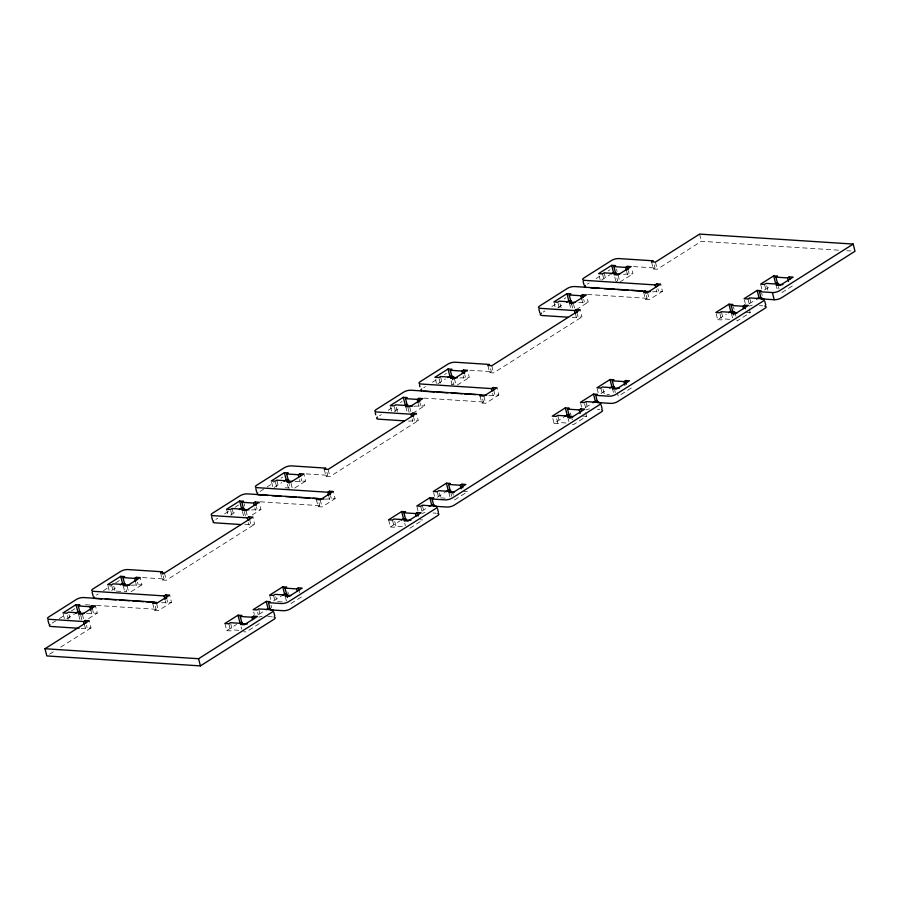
<?xml version="1.0" encoding="UTF-8"?>
<svg xmlns="http://www.w3.org/2000/svg" width="900" height="900" viewBox="0 0 900 900"><rect width="100%" height="100%" fill="white"/><g stroke="black" fill="none" stroke-linecap="round" stroke-linejoin="round"><path stroke-width="0.67" stroke-dasharray="4.5 3.38" d="M52.256 623.07L55.733 620.865M59.209 618.66L64.429 615.352M71.381 610.954L74.858 608.749M96.446 595.08L98.179 593.977M103.399 590.67L110.351 586.271M115.571 582.964L120.791 579.656M215.91 519.401L217.643 518.299M224.606 513.9L229.815 510.593M235.035 507.285L238.511 505.08M260.089 491.411L263.576 489.218M267.053 487.012L274.005 482.603M280.957 478.192L282.701 477.101M379.564 415.744L381.296 414.641M388.249 410.231L391.725 408.026M400.421 402.525L402.165 401.423M423.743 387.754L425.486 386.651M432.439 382.241L437.659 378.945M444.611 374.535L446.344 373.433M543.206 312.075L544.95 310.984M551.903 306.574L555.379 304.369M564.075 298.868L565.808 297.765M587.396 284.096L589.129 282.994M596.092 278.584L599.569 276.379M608.254 270.877L609.998 269.775M66.915 618.761L74.554 613.924M111.656 590.423L118.192 586.271M230.569 515.092L237.116 510.952M274.207 487.451L281.846 482.614M394.223 411.435L400.77 407.284M437.861 383.794L445.5 378.956M557.876 307.766L564.413 303.626M601.515 280.125L610.245 274.601M86.558 613.553L97.267 613.102L95.456 605.925M131.299 585.225L141.998 584.775L140.186 577.586M251.505 509.974L260.921 509.445L259.099 502.267M294.941 481.556L305.651 481.106L303.84 473.929M413.865 406.226L424.575 405.787L423.36 400.995M459.889 377.978L469.305 377.449L467.483 370.271M578.812 302.659L588.217 302.119L587.014 297.338M615.971 281.824L617.614 280.789L616.095 274.804M623.543 274.32L632.959 273.791L631.744 268.999M88.538 618.637L97.267 613.102M131.096 591.683L141.998 584.775M252.191 514.98L260.921 509.445M294.739 488.025L305.651 481.106M412.571 413.381L424.575 405.787M457.301 385.054L469.305 377.449M576.225 309.724L588.217 302.119M619.864 282.082L632.959 273.791M81.18 628.447L91.001 627.941L89.19 620.752M160.571 572.816L162.394 580.005L164.036 578.97L162.821 574.178M244.834 524.779L254.655 524.273L252.833 517.095M324.225 469.159L326.048 476.336L327.679 475.301L326.171 469.316M408.488 421.121L418.309 420.615L416.486 413.426M487.879 365.49L489.69 372.679L491.332 371.644L489.814 365.659M572.141 317.464L581.951 316.957L580.14 309.769M651.533 261.832L653.344 269.021L654.986 267.975L653.164 260.798M49.579 654.176L54.18 651.262M60.626 647.179L91.001 627.941M162.394 580.005L166.286 580.252L254.655 524.273M326.048 476.336L329.929 476.595L418.309 420.615M489.69 372.679L493.582 372.926L581.951 316.957M653.344 269.021L657.236 269.269L701.415 241.279L839.914 250.279M152.685 603.169L154.496 610.346L156.139 609.311L154.62 603.326M161.539 602.809L171.484 602.303L169.661 595.125M316.327 499.5L318.15 506.689L319.781 505.654L318.274 499.657M325.192 499.14L335.126 498.645L333.315 491.468M479.981 395.843L481.804 403.02L483.435 401.985L481.916 396M488.835 395.483L498.78 394.988L496.957 387.799M643.635 292.174L645.446 299.363L647.089 298.327L645.874 293.535M652.489 291.814L662.434 291.319L660.611 284.141M154.496 610.346L158.389 610.605L171.484 602.303M318.15 506.689L322.031 506.936L335.126 498.645M481.804 403.02L485.685 403.279L498.78 394.988M645.446 299.363L649.339 299.61L662.434 291.319M224.921 623.475L226.744 630.664L236.565 624.442M273.656 600.941L281.295 596.104M388.575 519.817L390.397 526.995L400.219 520.774M437.31 497.284L444.949 492.446M552.836 418.545L554.04 423.338L563.861 417.116M600.952 393.615L607.5 389.475M716.175 313.684L717.694 319.68L726.424 314.145M764.606 289.957L771.154 285.806M226.744 630.664L230.636 630.911L232.268 629.876L238.748 630.293M390.397 526.995L394.279 527.254L395.921 526.219L402.401 526.635M554.04 423.338L557.933 423.585L559.564 422.55L566.055 422.978M717.694 319.68L721.586 319.928L723.217 318.892L733.59 319.567M259.031 614.284L264.757 610.65M421.864 511.132L427.59 507.51M585.518 407.475L591.244 403.841M749.16 303.817L754.898 300.184M258.829 617.13L262.091 616.196M421.999 513.428L424.924 512.483M586.125 409.804L589.387 408.87M749.295 306.113L752.231 305.156M259.279 623.633L246.184 631.924L243.596 631.755M290.914 603.585L304.009 595.294M409.838 528.266L422.921 519.964L420.334 519.795M454.567 499.928L467.662 491.636L463.77 491.377M585.664 412.718L586.575 416.306L573.48 424.598L570.892 424.429M631.305 387.968L618.221 396.27L617.31 392.67M749.317 309.049L750.229 312.649L737.134 320.94L736.222 317.34M781.864 292.601L794.959 284.31M846.776 250.718L850.883 250.987M633.521 266.58L654.986 267.975M587.486 294.457L647.089 298.327M759.521 305.629L762.761 305.843M746.336 312.39L750.229 312.649M469.868 370.249L491.332 371.644M451.361 384.289L453.96 384.457L452.745 379.665M606.893 394.391L609.48 394.56M423.832 398.115L483.435 401.985M597.488 409.399L599.918 409.556M582.694 416.059L586.575 416.306M306.214 473.906L327.679 475.301M285.12 487.777L290.306 488.115L289.395 484.526M440.651 497.88L447.131 498.296M260.19 501.784L319.781 505.654M433.024 513L436.264 513.214M142.56 577.575L164.036 578.97M116.291 591.109L126.664 591.773L125.449 586.991M282.184 601.875L276.998 601.538L275.782 596.756M85.5 604.721L89.91 605.014M96.536 605.441L156.139 609.311M267.761 616.556L272.621 616.883M778.399 286.526L779.006 288.923M776.464 286.369L777.071 288.754M766.744 285.761L767.947 290.554M764.494 284.411L766.012 290.396M760.916 285.356L761.816 288.945M761.659 293.051L762.266 295.447M749.599 297.923L751.421 305.1M747.967 298.957L749.779 306.135M744.379 299.902L745.29 303.491M733.466 306.844L734.074 309.24M735.322 313.751L735.919 316.147M731.43 313.504L732.645 318.285M721.406 311.704L723.217 318.892M720.067 313.942L721.586 319.928M699.604 234.101L701.415 241.279M655.414 262.08L657.236 269.269M657.934 288.675L658.541 291.071M656.303 289.71L656.899 292.106M647.516 292.433L649.339 299.61M628.459 271.136L629.066 273.532M626.827 272.171L627.424 274.567M618.041 274.894L619.56 280.879M616.489 269.19L617.096 271.575M614.756 277.043L615.668 280.631M604.125 272.846L605.947 280.035M602.494 273.881L604.001 279.877M599.209 276.03L600.12 279.619M614.756 390.184L615.352 392.58M612.506 388.834L613.418 392.423M583.729 299.475L584.336 301.871M582.086 300.51L582.694 302.906M603.09 389.43L604.305 394.223M600.84 388.069L602.359 394.054M597.262 389.014L598.174 392.603M577.462 314.303L578.07 316.699M573.615 304.425L574.526 308.025M575.82 315.349L576.428 317.734M571.669 304.335L572.58 307.924M569.419 302.974L570.634 307.766M585.945 401.58L587.768 408.769M560.002 303.581L561.217 308.363M584.617 403.819L585.529 407.407M558.067 303.412L559.271 308.205M580.725 403.56L581.636 407.149M554.175 303.165L555.086 306.754M571.669 417.42L572.276 419.805M570.42 412.897L571.028 415.294M567.776 417.161L568.991 421.954M557.752 415.373L559.564 422.55M556.717 418.804L557.933 423.585M491.76 365.749L493.582 372.926M493.684 389.947L494.887 394.729M492.649 393.379L493.256 395.764M483.874 396.09L485.685 403.279M464.805 374.805L465.412 377.201M463.174 375.84L463.781 378.236M454.387 378.562L455.906 384.548M451.114 380.7L452.014 384.289M440.471 376.515L442.294 383.692M439.144 378.743L440.359 383.535M435.555 379.688L436.466 383.287M452.745 492.739L453.353 495.135M451.103 493.853L451.71 496.238M448.864 492.491L450.067 497.284M420.075 403.132L420.683 405.529M418.444 404.168L419.051 406.564M439.436 493.088L440.348 496.688M437.197 491.738L438.705 497.723M433.609 492.683L434.52 496.271M413.809 417.971L414.416 420.368M409.961 408.094L410.873 411.683M412.178 419.006L412.785 421.402M408.015 407.993L409.23 412.785M405.776 406.642L406.991 411.424M422.303 505.238L424.114 512.426M396.349 407.239L397.564 412.031M420.66 506.284L422.483 513.461M394.414 407.081L395.629 411.874M417.082 507.229L417.983 510.817M390.521 406.822L391.736 411.615M404.73 523.215L405.338 525.611M394.706 521.426L395.921 526.219M392.468 520.065L394.279 527.254M328.118 469.406L329.929 476.595M330.637 496.001L331.245 498.397M328.995 497.036L329.603 499.433M320.22 499.759L322.031 506.936M301.162 478.463L301.77 480.859M299.52 479.498L300.127 481.894M291.049 483.412L292.252 488.205M287.46 484.358L288.371 487.957M276.829 480.173L278.64 487.361M275.49 482.411L276.705 487.192M271.609 482.152L272.812 486.945M298.912 590.254L299.509 592.65M287.854 591.896L288.45 594.281M285.514 597.352L286.425 600.941M256.433 506.801L257.029 509.197M254.79 507.836L255.398 510.233M273.544 595.395L275.062 601.38M269.662 595.148L270.866 599.929M249.559 519.233L250.763 524.025M271.012 605.239L271.62 607.635M246.015 510.559L247.219 515.34M244.159 503.651L244.766 506.036M248.524 522.664L249.131 525.06M244.361 511.661L245.576 516.454M242.426 511.504L243.641 516.285M258.649 608.906L260.471 616.084M232.099 508.511L233.91 515.689M257.614 612.337L258.221 614.734M230.76 510.739L231.975 515.531M253.732 612.079L254.34 614.475M226.575 509.287L228.083 515.284M241.088 626.884L241.695 629.28M230.749 623.891L232.268 629.876M228.814 623.734L230.636 630.911M164.464 573.075L166.286 580.252M166.984 599.659L167.591 602.055M165.352 600.694L165.949 603.09M156.566 603.416L158.389 610.605M137.509 582.131L138.116 584.516M135.866 583.166L136.474 585.562M127.091 585.877L128.61 591.874M123.199 585.63L124.718 591.615M113.782 586.226L114.998 591.019M111.544 584.876L113.051 590.861M107.955 585.821L109.17 590.602M92.779 610.459L93.386 612.855M90.832 610.301L91.744 613.89M86.513 625.298L87.12 627.683M82.361 614.216L83.576 619.009M84.263 623.936L85.478 628.729M80.719 615.319L81.922 620.111M78.772 615.161L79.987 619.954M69.053 614.565L69.964 618.154M67.41 615.6L68.321 619.189M63.225 614.149L64.44 618.941"/><path stroke-width="1.35" d="M78.266 605.947L79.897 604.913L76.016 604.665L62.921 612.956L66.814 613.204L68.445 612.169L80.111 612.923L78.469 613.969L82.361 614.216L95.456 605.925L91.564 605.666L89.933 606.712L78.266 605.947L80.078 613.136L83.97 613.384M122.996 577.62L124.627 576.585L120.746 576.326L107.651 584.617L111.544 584.876L113.175 583.841L124.841 584.595L123.199 585.63L127.091 585.877L140.186 577.586L136.294 577.339L134.662 578.374L122.996 577.62L124.819 584.798L129.994 585.135M241.92 502.29L243.551 501.255L239.659 500.996L226.575 509.287L230.456 509.546L232.099 508.511L243.765 509.265L242.123 510.3L246.015 510.559L259.099 502.267L255.218 502.009L253.575 503.044L241.92 502.29L243.731 509.468L248.917 509.805M286.65 473.951L288.281 472.916L284.389 472.669L271.305 480.96L275.186 481.207L276.829 480.173L288.495 480.926L286.852 481.973L290.745 482.22L303.84 473.929L299.947 473.67L298.305 474.716L286.65 473.951L289.103 483.322M405.562 398.621L407.205 397.586L403.312 397.339L390.218 405.63L394.11 405.877L395.741 404.843L407.407 405.608L405.776 406.642L409.657 406.89L422.752 398.599L418.871 398.351L417.229 399.386L405.562 398.621L407.385 405.81L412.571 406.147M452.745 379.665L450.293 370.294L451.935 369.259L448.043 369L434.947 377.291L438.84 377.55L440.471 376.515L452.137 377.269M569.216 294.964L570.847 293.929L566.966 293.67L553.871 301.973L557.764 302.22L559.395 301.185L571.061 301.939L569.419 302.974L573.311 303.233L586.406 294.941L582.514 294.683L580.883 295.718L569.216 294.964L571.669 304.335M613.946 266.625L615.577 265.59L611.696 265.343L598.601 273.634L602.494 273.881L604.125 272.846L615.791 273.611L614.16 274.646L618.041 274.894L631.136 266.602L627.244 266.355L625.613 267.39L613.946 266.625L615.769 273.814L619.65 274.061M75.645 613.226L77.828 611.842L80.426 612.011M120.375 584.899L122.558 583.515L125.156 583.684M239.299 509.569L241.481 508.185L244.069 508.354M284.029 481.23L286.211 479.846L288.799 480.015M447.683 377.572L449.865 376.189L452.452 376.358M566.595 302.243L568.778 300.859L571.376 301.027M611.336 273.904L613.508 272.52L616.106 272.689M453.746 376.436L450.506 378.304L454.387 378.562L467.483 370.271L463.601 370.012L461.959 371.048L450.293 370.294M162.821 574.178L162.214 571.781L127.867 569.554A5.22 1.699 -14.2 0 0 120.712 571.376L92.891 588.994A5.22 1.699 -14.2 0 0 93.499 591.322L164.138 595.913L165.769 594.866L169.661 595.125L156.566 603.416L152.685 603.169L154.316 602.123L83.677 597.544A5.22 1.699 -14.2 0 0 76.522 599.366L48.701 616.984A5.22 1.699 -14.2 0 0 49.32 619.312L83.666 621.54L85.297 620.505L89.19 620.752L45 648.742L46.822 655.931L200.396 665.899L274.039 619.256A5.22 1.699 -14.2 0 0 274.084 617.006M162.214 571.781L160.571 572.816L164.464 573.075L252.833 517.095L248.951 516.836L247.309 517.882L212.963 515.644A5.22 1.699 -14.2 0 1 212.355 513.326L240.176 495.697A5.22 1.699 -14.2 0 1 247.331 493.875L317.97 498.465L316.327 499.5L320.22 499.759L333.315 491.468L329.423 491.209L327.791 492.244L257.153 487.654A5.22 1.699 -14.2 0 1 256.534 485.336L284.355 467.707A5.22 1.699 -14.2 0 1 291.521 465.885L325.868 468.124L324.225 469.159L328.118 469.406L416.486 413.426L412.594 413.179L410.963 414.214L376.616 411.986A5.22 1.699 -14.2 0 1 375.998 409.657L403.819 392.04A5.22 1.699 -14.2 0 1 410.985 390.218L481.613 394.808L479.981 395.843L483.874 396.09L496.957 387.799L493.076 387.551L491.434 388.586L420.806 383.996A5.22 1.699 -14.2 0 1 420.188 381.668L448.009 364.05A5.22 1.699 -14.2 0 1 455.164 362.228L489.51 364.455L487.879 365.49L491.76 365.749L580.14 309.769L576.248 309.521L574.616 310.556L540.27 308.329A5.22 1.699 -14.2 0 1 539.651 306L567.472 288.371A5.22 1.699 -14.2 0 1 574.639 286.549L645.266 291.139L645.874 293.535M645.266 291.139L643.635 292.174L647.516 292.433L660.611 284.141L656.719 283.882L655.087 284.918L584.449 280.339A5.22 1.699 -14.2 0 1 583.841 278.01L611.663 260.381A5.22 1.699 -14.2 0 1 618.817 258.57L653.164 260.798L651.533 261.832L655.414 262.08L699.604 234.101L853.178 244.069L855 251.257L781.357 297.9A5.22 1.699 -14.2 0 1 774.191 299.723L761.231 298.879L759.42 291.701L761.051 290.666L757.17 290.407L744.075 298.699L747.967 298.957L749.599 297.923L762.559 298.755A5.22 1.699 -14.2 0 1 763.178 301.084L615.893 394.38A5.22 1.699 -14.2 0 1 608.726 396.202L595.766 395.359L597.589 402.548L610.549 403.391A5.22 1.699 -14.2 0 0 617.704 401.569L764.989 308.272A5.22 1.699 -14.2 0 0 764.719 305.978M240.266 616.477L241.909 615.431L238.016 615.184L224.921 623.475L228.814 623.734L230.445 622.688L242.111 623.452L240.48 624.488L244.361 624.735L257.456 616.444L253.575 616.196L251.933 617.231L240.266 616.477L242.089 623.655L247.275 623.992M284.996 588.139L286.639 587.104L282.746 586.845L269.662 595.148L273.544 595.395L275.186 594.36L286.841 595.114L285.21 596.149L289.103 596.408L302.186 588.116L298.305 587.857L296.662 588.893L284.996 588.139L287.449 597.51M403.92 512.809L405.551 511.774L401.67 511.526L388.575 519.817L392.468 520.065L394.099 519.03L405.765 519.784L404.134 520.83L408.015 521.077L421.11 512.786L417.218 512.528L415.586 513.574L403.92 512.809L405.743 519.998L410.918 520.335M448.65 484.481L450.293 483.435L446.4 483.188L433.305 491.479L437.197 491.738L438.829 490.691L450.495 491.456L448.864 492.491L452.745 492.739L465.84 484.447L461.947 484.2L460.316 485.235L448.65 484.481L450.473 491.659L454.354 491.918M573.278 416.588L569.385 416.329L567.574 409.151L569.205 408.116L565.324 407.858L552.229 416.149L556.11 416.407L557.752 415.373L569.419 416.126L570.026 418.522M612.304 380.812L613.935 379.777L610.054 379.53L596.959 387.821L600.84 388.069L602.482 387.034L614.149 387.787L612.506 388.834L616.399 389.081L629.494 380.79L625.601 380.531L623.97 381.577L612.304 380.812L614.115 388.001L619.301 388.339M731.216 305.483L732.859 304.447L728.966 304.2L715.871 312.491L719.764 312.739L721.406 311.704L733.061 312.469L731.43 313.504L735.322 313.751L748.406 305.46L744.525 305.213L742.883 306.248L731.216 305.483L733.669 314.854M775.946 277.155L777.589 276.12L773.696 275.861L760.613 284.153L764.494 284.411L766.136 283.376L777.803 284.13L776.16 285.165L780.053 285.424L793.136 277.121L789.255 276.874L787.613 277.909L775.946 277.155L777.769 284.332L782.955 284.67M270.281 609.874L268.47 602.685L270.101 601.65L266.22 601.391L253.125 609.694L257.006 609.941L258.649 608.906L271.609 609.75A5.22 1.699 -14.2 0 1 272.227 612.067L198.585 658.721L45 648.742M434.745 506.261L433.935 506.205L432.113 499.027L433.755 497.981L429.863 497.734L416.779 506.025L420.66 506.284L422.303 505.238L435.262 506.081A5.22 1.699 -14.2 0 1 435.87 508.41L288.585 601.706A5.22 1.699 -14.2 0 1 281.43 603.529L268.47 602.685M595.766 395.359L597.409 394.324L593.516 394.076L580.421 402.368L584.314 402.615L585.945 401.58L598.905 402.424A5.22 1.699 -14.2 0 1 599.524 404.752L452.239 498.049A5.22 1.699 -14.2 0 1 445.084 499.86L432.113 499.027M282.386 595.418L284.569 594.034L287.156 594.202M401.299 520.087L403.481 518.704L406.08 518.873M446.04 491.749L448.223 490.376L450.81 490.545M564.952 416.43L567.135 415.046L569.734 415.215M609.683 388.091L611.865 386.707L614.464 386.876M728.606 312.761L730.789 311.377L733.376 311.546M569.419 416.126L567.776 417.161L571.669 417.42L584.764 409.118L580.871 408.87L579.24 409.905L567.574 409.151M734.67 311.636L733.039 312.671L736.931 312.919M266.4 609.615L268.031 608.58L270.461 608.738M429.233 506.475L431.685 504.923L434.363 505.091M592.875 402.806L595.339 401.254L598.005 401.434M756.529 299.149L758.981 297.596L761.895 297.787M270.495 609.739L271.102 609.345M433.935 506.205L434.756 505.688M597.589 402.548L598.399 402.03M761.231 298.879L762.053 298.361M853.178 244.069L779.535 290.723A5.22 1.699 -14.2 0 1 772.38 292.545L759.42 291.701M778.106 283.219L775.519 283.05L773.696 275.861M590.681 287.809L599.512 288.382M603.934 288.664L614.97 289.384M617.175 289.53L628.211 290.239M631.519 290.452L642.555 291.173M644.76 291.319L650.284 291.679M571.028 302.152L574.92 302.4M567.844 317.183L542.081 315.506A5.22 1.699 -14.2 0 1 541.474 313.178M452.115 377.471L457.301 377.809M423.72 391.252L434.756 391.973M436.973 392.108L448.009 392.827M451.316 393.041L462.353 393.761M464.558 393.907L475.594 394.616M480.015 394.909L486.63 395.336M407.723 404.685L405.135 404.516L403.312 397.339M404.19 420.84L378.439 419.164A5.22 1.699 -14.2 0 1 377.539 417.026M288.461 481.14L292.354 481.387M267.795 495.416L258.975 494.843A5.22 1.699 -14.2 0 1 257.827 492.896M272.216 495.697L281.048 496.271M285.457 496.564L296.494 497.284M298.699 497.419L309.735 498.139M313.054 498.353L324.09 499.072M436.365 506.363L446.895 507.049A5.22 1.699 -14.2 0 0 454.061 505.226L601.346 411.93A5.22 1.699 -14.2 0 0 601.673 409.759M240.547 524.509L214.785 522.832A5.22 1.699 -14.2 0 1 213.638 520.886M286.819 595.327L290.711 595.575M101.936 598.939L95.321 598.5A5.22 1.699 -14.2 0 1 93.949 596.756M105.255 599.153L116.291 599.861M119.599 600.086L129.532 600.727M132.84 600.941L143.876 601.661M146.093 601.796L157.129 602.516M271.091 609.919L283.241 610.706A5.22 1.699 -14.2 0 0 290.407 608.895L437.692 515.599A5.22 1.699 -14.2 0 0 437.726 513.349M242.426 622.541L239.839 622.373L238.016 615.184M79.043 628.301L51.131 626.49A5.22 1.699 -14.2 0 1 49.984 624.544M789.255 276.874L789.863 279.27M787.613 277.909L788.524 281.498M772.38 292.545L774.191 299.723M764.809 301.343L765.709 304.931M757.17 290.407L758.981 297.596M744.525 305.213L745.425 308.801M742.883 306.248L743.49 308.644M728.966 304.2L730.789 311.377M656.719 283.882L657.326 286.279M655.087 284.918L655.695 287.314M627.244 266.355L628.155 269.944M625.613 267.39L626.524 270.979M611.696 265.343L613.508 272.52M625.601 380.531L626.512 384.131M623.97 381.577L624.87 385.166M610.054 379.53L611.865 386.707M583.121 281.34L584.021 284.94M582.514 294.683L583.121 297.079M580.883 295.718L581.794 299.317M601.155 405L602.066 408.6M576.248 309.521L577.159 313.11M574.616 310.556L575.516 314.145M593.516 394.076L595.339 401.254M566.966 293.67L568.778 300.859M580.871 408.87L581.479 411.266M579.24 409.905L580.14 413.494M565.324 407.858L567.135 415.046M538.931 309.33L539.842 312.93M493.076 387.551L493.684 389.947M491.434 388.586L492.041 390.983M463.601 370.012L464.501 373.601M461.959 371.048L462.566 373.444M448.043 369L449.865 376.189M461.947 484.2L462.859 487.789M460.316 485.235L461.228 488.824M446.4 483.188L448.223 490.376M419.468 385.009L419.918 386.798M418.871 398.351L419.771 401.94M417.229 399.386L418.14 402.975M437.501 508.669L438.412 512.257M412.594 413.179L413.505 416.767M410.963 414.214L411.57 416.61M429.863 497.734L431.685 504.923M417.218 512.528L418.129 516.127M415.586 513.574L416.194 515.959M401.67 511.526L403.481 518.704M375.277 412.999L375.739 414.787M329.423 491.209L330.334 494.798M327.791 492.244L328.691 495.832M299.947 473.67L300.555 476.066M298.305 474.716L298.912 477.101M284.389 472.669L286.211 479.846M298.305 587.857L298.912 590.254M296.662 588.893L297.27 591.289M282.746 586.845L284.569 594.034M255.814 488.666L256.725 492.255M255.218 502.009L256.129 505.598M253.575 503.044L254.183 505.44M273.859 612.326L274.759 615.915M248.951 516.836L249.559 519.233M247.309 517.882L247.916 520.267M266.22 601.391L268.031 608.58M239.659 500.996L241.481 508.185M253.575 616.196L254.171 618.592M251.933 617.231L252.54 619.627M211.624 516.656L212.535 520.245M198.585 658.721L200.396 665.899M165.769 594.866L166.68 598.466M164.138 595.913L165.049 599.501M136.294 577.339L136.901 579.735M134.662 578.374L135.574 581.962M120.746 576.326L122.558 583.515M92.16 592.335L93.071 595.924M91.564 605.666L92.475 609.266M89.933 606.712L90.832 610.301M85.297 620.505L85.905 622.901M83.666 621.54L84.263 623.936M76.016 604.665L77.828 611.842M47.981 620.314L48.892 623.914M421.673 391.027A5.22 1.699 -14.2 0 1 421.729 389.036M586.271 287.516A5.22 1.699 -14.2 0 1 585.371 285.379"/></g></svg>
